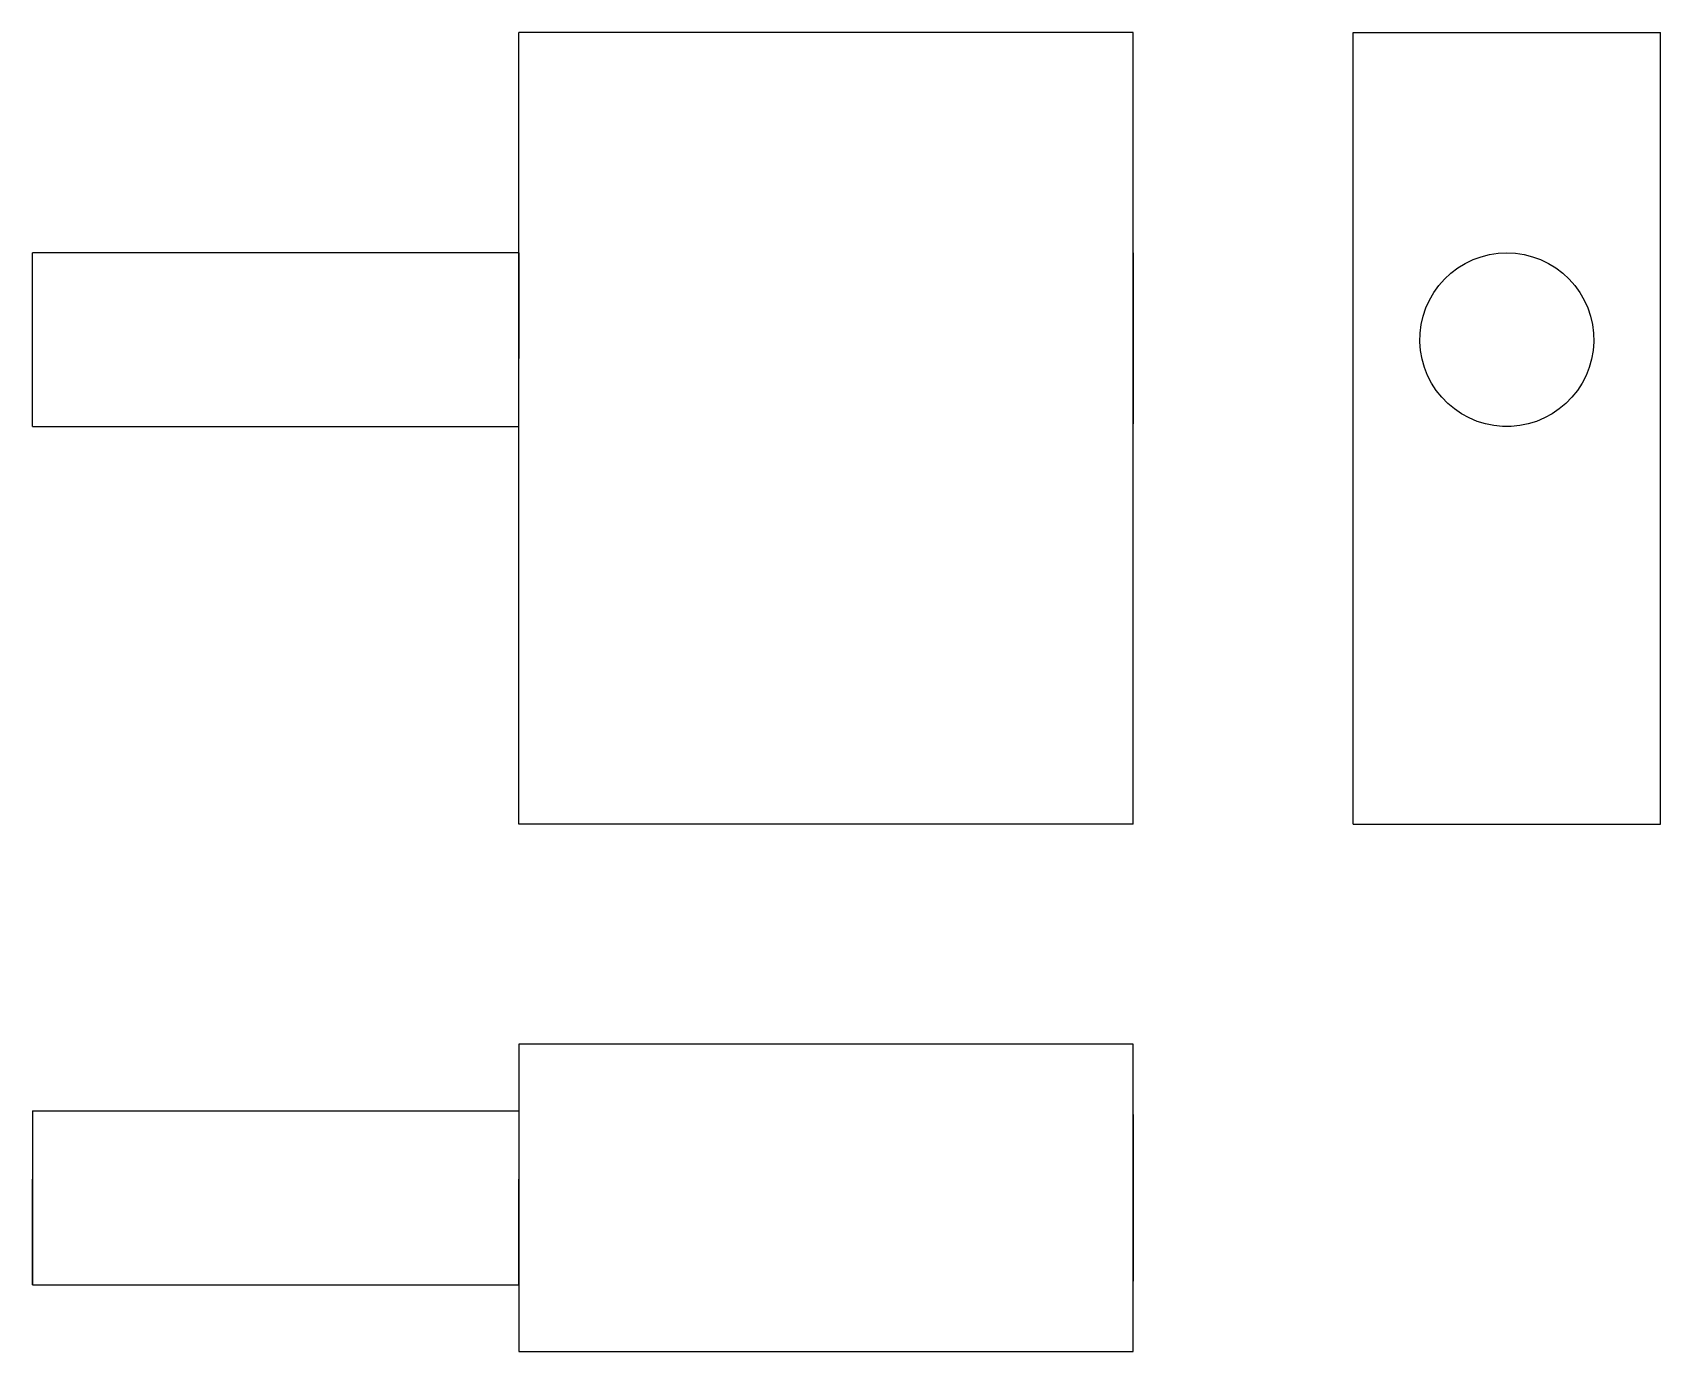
# Model space of a CAD drawing. Extents: x 0 to 1.54, y 0 to 1.25.
import ezdxf

# ---------------------------------------------------------------- set-up
doc = ezdxf.new("R2010")
doc.units = 0
doc.linetypes.add('HIDDEN', pattern=[0.052124, 0.034767, -0.017357])
for name, color, linetype in [('FRONT', 7, 'CONTINUOUS'), ('FRONT_HID', 7, 'HIDDEN'), ('LEFT', 7, 'CONTINUOUS'), ('TOP', 7, 'CONTINUOUS'), ('TOP_HID', 7, 'HIDDEN')]:
    doc.layers.add(name, color=color, linetype=linetype)

msp = doc.modelspace()

# ---------------------------------------------------------------- linework, layer by layer
at = {"layer": 'FRONT'}
for p, q in [((0.460502, 0.49949), (0.460502, 1.24949)), ((1.042487, 1.24949), (0.460502, 1.24949)), ((1.042487, 0.49949), (1.042487, 1.24949)), ((0.460502, 1.040812), (0, 1.040812)), ((0, 0.876183), (0, 1.040812)), ((0, 0.876183), (0.460502, 0.876183)), ((1.042487, 0.49949), (0.460502, 0.49949))]:
    msp.add_line(p, q, dxfattribs=at)
at = {"layer": 'FRONT_HID', "linetype": 'HIDDEN'}
for p, q in [((0.460502, 1.040812), (0.460502, 0.876183)), ((0.460502, 0.876183), (0.460502, 1.040812)), ((1.042487, 1.040812), (1.042487, 1.035586)), ((1.042487, 1.035586), (1.042487, 1.040812)), ((1.042487, 1.035586), (1.042487, 1.030359)), ((1.042487, 1.030359), (1.042487, 1.035586)), ((1.042487, 1.030359), (1.042487, 1.025133)), ((1.042487, 1.025133), (1.042487, 1.030359)), ((1.042487, 1.025133), (1.042487, 1.019907)), ((1.042487, 1.019907), (1.042487, 1.025133)), ((1.042487, 1.019907), (1.042487, 1.01468)), ((1.042487, 1.01468), (1.042487, 1.019907)), ((1.042487, 1.01468), (1.042487, 1.009454)), ((1.042487, 1.009454), (1.042487, 1.01468)), ((1.042487, 1.009454), (1.042487, 1.004228)), ((1.042487, 1.004228), (1.042487, 1.009454)), ((1.042487, 1.004228), (1.042487, 0.999001)), ((1.042487, 0.999001), (1.042487, 1.004228)), ((1.042487, 0.999001), (1.042487, 0.993775)), ((1.042487, 0.993775), (1.042487, 0.999001)), ((1.042487, 0.993775), (1.042487, 0.988549)), ((1.042487, 0.988549), (1.042487, 0.993775)), ((1.042487, 0.988549), (1.042487, 0.983322)), ((1.042487, 0.983322), (1.042487, 0.988549)), ((1.042487, 0.983322), (1.042487, 0.978096)), ((1.042487, 0.978096), (1.042487, 0.983322)), ((1.042487, 0.978096), (1.042487, 0.97287)), ((1.042487, 0.97287), (1.042487, 0.978096)), ((1.042487, 0.97287), (1.042487, 0.967644)), ((1.042487, 0.967644), (1.042487, 0.97287)), ((1.042487, 0.967644), (1.042487, 0.962417)), ((1.042487, 0.962417), (1.042487, 0.967644)), ((1.042487, 0.962417), (1.042487, 0.957191)), ((1.042487, 0.957191), (1.042487, 0.962417)), ((1.042487, 0.957191), (1.042487, 0.951965)), ((1.042487, 0.951965), (1.042487, 0.957191)), ((1.042487, 0.951965), (1.042487, 0.946738)), ((1.042487, 0.946738), (1.042487, 0.951965)), ((1.042487, 0.946738), (1.042487, 0.941512)), ((1.042487, 0.941512), (1.042487, 0.946738)), ((1.042487, 0.941512), (1.042487, 0.936286)), ((1.042487, 0.936286), (1.042487, 0.941512)), ((1.042487, 0.936286), (1.042487, 0.931059)), ((1.042487, 0.931059), (1.042487, 0.936286)), ((1.042487, 0.931059), (1.042487, 0.925833)), ((1.042487, 0.925833), (1.042487, 0.931059)), ((1.042487, 0.925833), (1.042487, 0.920607)), ((1.042487, 0.920607), (1.042487, 0.925833)), ((1.042487, 0.920607), (1.042487, 0.91538)), ((1.042487, 0.91538), (1.042487, 0.920607)), ((1.042487, 0.91538), (1.042487, 0.910154)), ((1.042487, 0.910154), (1.042487, 0.91538)), ((1.042487, 0.910154), (1.042487, 0.904928)), ((1.042487, 0.904928), (1.042487, 0.910154)), ((1.042487, 0.904928), (1.042487, 0.899701)), ((1.042487, 0.899701), (1.042487, 0.904928)), ((1.042487, 0.899701), (1.042487, 0.894475)), ((1.042487, 0.894475), (1.042487, 0.899701)), ((1.042487, 0.894475), (1.042487, 0.889249)), ((1.042487, 0.889249), (1.042487, 0.894475)), ((1.042487, 0.889249), (1.042487, 0.884022)), ((1.042487, 0.884022), (1.042487, 0.889249)), ((1.042487, 0.884022), (1.042487, 0.878796)), ((1.042487, 0.878796), (1.042487, 0.884022))]:
    msp.add_line(p, q, dxfattribs=at)
at = {"layer": 'LEFT'}
for p, q in [((1.250985, 0.49949), (1.250985, 1.24949)), ((1.250985, 1.24949), (1.541977, 1.24949)), ((1.541977, 0.49949), (1.541977, 1.24949)), ((1.357114, 1.030788), (1.364507, 1.034348)), ((1.364507, 1.034348), (1.372218, 1.037155)), ((1.372218, 1.037155), (1.380171, 1.03918)), ((1.380171, 1.03918), (1.388285, 1.040403)), ((1.388285, 1.040403), (1.396481, 1.040812)), ((1.396481, 1.040812), (1.404677, 1.040403)), ((1.404677, 1.040403), (1.412791, 1.03918)), ((1.412791, 1.03918), (1.420744, 1.037155)), ((1.420744, 1.037155), (1.428455, 1.034348)), ((1.428455, 1.034348), (1.435848, 1.030788)), ((1.337555, 1.015972), (1.34357, 1.021554)), ((1.34357, 1.021554), (1.350112, 1.026509)), ((1.350112, 1.026509), (1.357114, 1.030788)), ((1.435848, 1.030788), (1.44285, 1.026509)), ((1.44285, 1.026509), (1.449392, 1.021554)), ((1.449392, 1.021554), (1.455407, 1.015972)), ((1.323232, 0.99605), (1.327335, 1.003157)), ((1.327335, 1.003157), (1.332125, 1.00982)), ((1.332125, 1.00982), (1.337555, 1.015972)), ((1.455407, 1.015972), (1.460837, 1.00982)), ((1.460837, 1.00982), (1.465627, 1.003157)), ((1.465627, 1.003157), (1.46973, 0.99605)), ((1.317243, 0.980792), (1.319857, 0.98857)), ((1.319857, 0.98857), (1.323232, 0.99605)), ((1.46973, 0.99605), (1.473105, 0.98857)), ((1.473105, 0.98857), (1.475719, 0.980792)), ((1.314397, 0.964649), (1.315417, 0.972791)), ((1.315417, 0.972791), (1.317243, 0.980792)), ((1.475719, 0.980792), (1.477545, 0.972791)), ((1.477545, 0.972791), (1.478565, 0.964649)), ((1.314192, 0.956445), (1.314397, 0.964649)), ((1.314805, 0.948262), (1.314192, 0.956445)), ((1.47877, 0.956445), (1.478157, 0.948262)), ((1.478565, 0.964649), (1.47877, 0.956445)), ((1.31623, 0.940181), (1.314805, 0.948262)), ((1.478157, 0.948262), (1.476732, 0.940181)), ((1.318453, 0.932281), (1.31623, 0.940181)), ((1.321451, 0.924643), (1.318453, 0.932281)), ((1.474509, 0.932281), (1.471511, 0.924643)), ((1.476732, 0.940181), (1.474509, 0.932281)), ((1.325195, 0.91734), (1.321451, 0.924643)), ((1.329647, 0.910447), (1.325195, 0.91734)), ((1.334763, 0.904031), (1.329647, 0.910447)), ((1.463315, 0.910447), (1.458199, 0.904031)), ((1.467768, 0.91734), (1.463315, 0.910447)), ((1.471511, 0.924643), (1.467768, 0.91734)), ((1.340493, 0.898157), (1.334763, 0.904031)), ((1.346779, 0.892882), (1.340493, 0.898157)), ((1.452469, 0.898157), (1.446183, 0.892882)), ((1.458199, 0.904031), (1.452469, 0.898157)), ((1.353559, 0.888259), (1.346779, 0.892882)), ((1.360766, 0.884335), (1.353559, 0.888259)), ((1.368328, 0.881147), (1.360766, 0.884335)), ((1.376169, 0.878728), (1.368328, 0.881147)), ((1.424634, 0.881147), (1.416793, 0.878728)), ((1.432196, 0.884335), (1.424634, 0.881147)), ((1.439403, 0.888259), (1.432196, 0.884335)), ((1.446183, 0.892882), (1.439403, 0.888259)), ((1.384213, 0.877102), (1.376169, 0.878728)), ((1.392378, 0.876285), (1.384213, 0.877102)), ((1.400584, 0.876285), (1.392378, 0.876285)), ((1.408749, 0.877102), (1.400584, 0.876285)), ((1.416793, 0.878728), (1.408749, 0.877102)), ((1.250985, 0.49949), (1.541977, 0.49949))]:
    msp.add_line(p, q, dxfattribs=at)
at = {"layer": 'TOP'}
for p, q in [((0.460502, 0.290993), (0.460502, 0)), ((1.042487, 0.290993), (0.460502, 0.290993)), ((1.042487, 0), (1.042487, 0.290993)), ((0, 0.227811), (0, 0.145496)), ((0, 0.227811), (0.460502, 0.227811)), ((0, 0.145496), (0, 0.063182)), ((0, 0.063182), (0.460502, 0.063182)), ((0.460502, 0), (1.042487, 0))]:
    msp.add_line(p, q, dxfattribs=at)
at = {"layer": 'TOP_HID', "linetype": 'HIDDEN'}
for p, q in [((0, 0.063182), (0, 0.227811)), ((0.460502, 0.063182), (0.460502, 0.227811)), ((0.460502, 0.227811), (0.460502, 0.145496)), ((1.042487, 0.219378), (1.042487, 0.224473)), ((1.042487, 0.224473), (1.042487, 0.221926)), ((1.042487, 0.221926), (1.042487, 0.21683)), ((1.042487, 0.214283), (1.042487, 0.219378)), ((1.042487, 0.21683), (1.042487, 0.211735)), ((1.042487, 0.209187), (1.042487, 0.214283)), ((1.042487, 0.211735), (1.042487, 0.20664)), ((1.042487, 0.204092), (1.042487, 0.209187)), ((1.042487, 0.20664), (1.042487, 0.201544)), ((1.042487, 0.198997), (1.042487, 0.204092)), ((1.042487, 0.201544), (1.042487, 0.196449)), ((1.042487, 0.193901), (1.042487, 0.198997)), ((1.042487, 0.196449), (1.042487, 0.191354)), ((1.042487, 0.188806), (1.042487, 0.193901)), ((1.042487, 0.191354), (1.042487, 0.186259)), ((1.042487, 0.183711), (1.042487, 0.188806)), ((1.042487, 0.186259), (1.042487, 0.181163)), ((1.042487, 0.178616), (1.042487, 0.183711)), ((1.042487, 0.181163), (1.042487, 0.176068)), ((1.042487, 0.17352), (1.042487, 0.178616)), ((1.042487, 0.176068), (1.042487, 0.170973)), ((1.042487, 0.168425), (1.042487, 0.17352)), ((1.042487, 0.170973), (1.042487, 0.165877)), ((1.042487, 0.16333), (1.042487, 0.168425)), ((1.042487, 0.165877), (1.042487, 0.160782)), ((1.042487, 0.158235), (1.042487, 0.16333)), ((1.042487, 0.160782), (1.042487, 0.155687)), ((1.042487, 0.153139), (1.042487, 0.158235)), ((1.042487, 0.155687), (1.042487, 0.150592)), ((0.460502, 0.145496), (0.460502, 0.063182)), ((1.042487, 0.148044), (1.042487, 0.153139)), ((1.042487, 0.150592), (1.042487, 0.145496)), ((1.042487, 0.142949), (1.042487, 0.148044)), ((1.042487, 0.145496), (1.042487, 0.140401)), ((1.042487, 0.137853), (1.042487, 0.142949)), ((1.042487, 0.140401), (1.042487, 0.135306)), ((1.042487, 0.132758), (1.042487, 0.137853)), ((1.042487, 0.135306), (1.042487, 0.13021)), ((1.042487, 0.127663), (1.042487, 0.132758)), ((1.042487, 0.13021), (1.042487, 0.125115)), ((1.042487, 0.122568), (1.042487, 0.127663)), ((1.042487, 0.125115), (1.042487, 0.12002)), ((1.042487, 0.117472), (1.042487, 0.122568)), ((1.042487, 0.12002), (1.042487, 0.114925)), ((1.042487, 0.112377), (1.042487, 0.117472)), ((1.042487, 0.114925), (1.042487, 0.109829)), ((1.042487, 0.107282), (1.042487, 0.112377)), ((1.042487, 0.109829), (1.042487, 0.104734)), ((1.042487, 0.102186), (1.042487, 0.107282)), ((1.042487, 0.104734), (1.042487, 0.099639)), ((1.042487, 0.097091), (1.042487, 0.102186)), ((1.042487, 0.099639), (1.042487, 0.094543)), ((1.042487, 0.091996), (1.042487, 0.097091)), ((1.042487, 0.094543), (1.042487, 0.089448)), ((1.042487, 0.086901), (1.042487, 0.091996)), ((1.042487, 0.089448), (1.042487, 0.084353)), ((1.042487, 0.081805), (1.042487, 0.086901)), ((1.042487, 0.084353), (1.042487, 0.079258)), ((1.042487, 0.07671), (1.042487, 0.081805)), ((1.042487, 0.079258), (1.042487, 0.074162)), ((1.042487, 0.071615), (1.042487, 0.07671)), ((1.042487, 0.074162), (1.042487, 0.069067)), ((1.042487, 0.066519), (1.042487, 0.071615)), ((1.042487, 0.069067), (1.042487, 0.066519))]:
    msp.add_line(p, q, dxfattribs=at)

doc.saveas('drawing.dxf')
